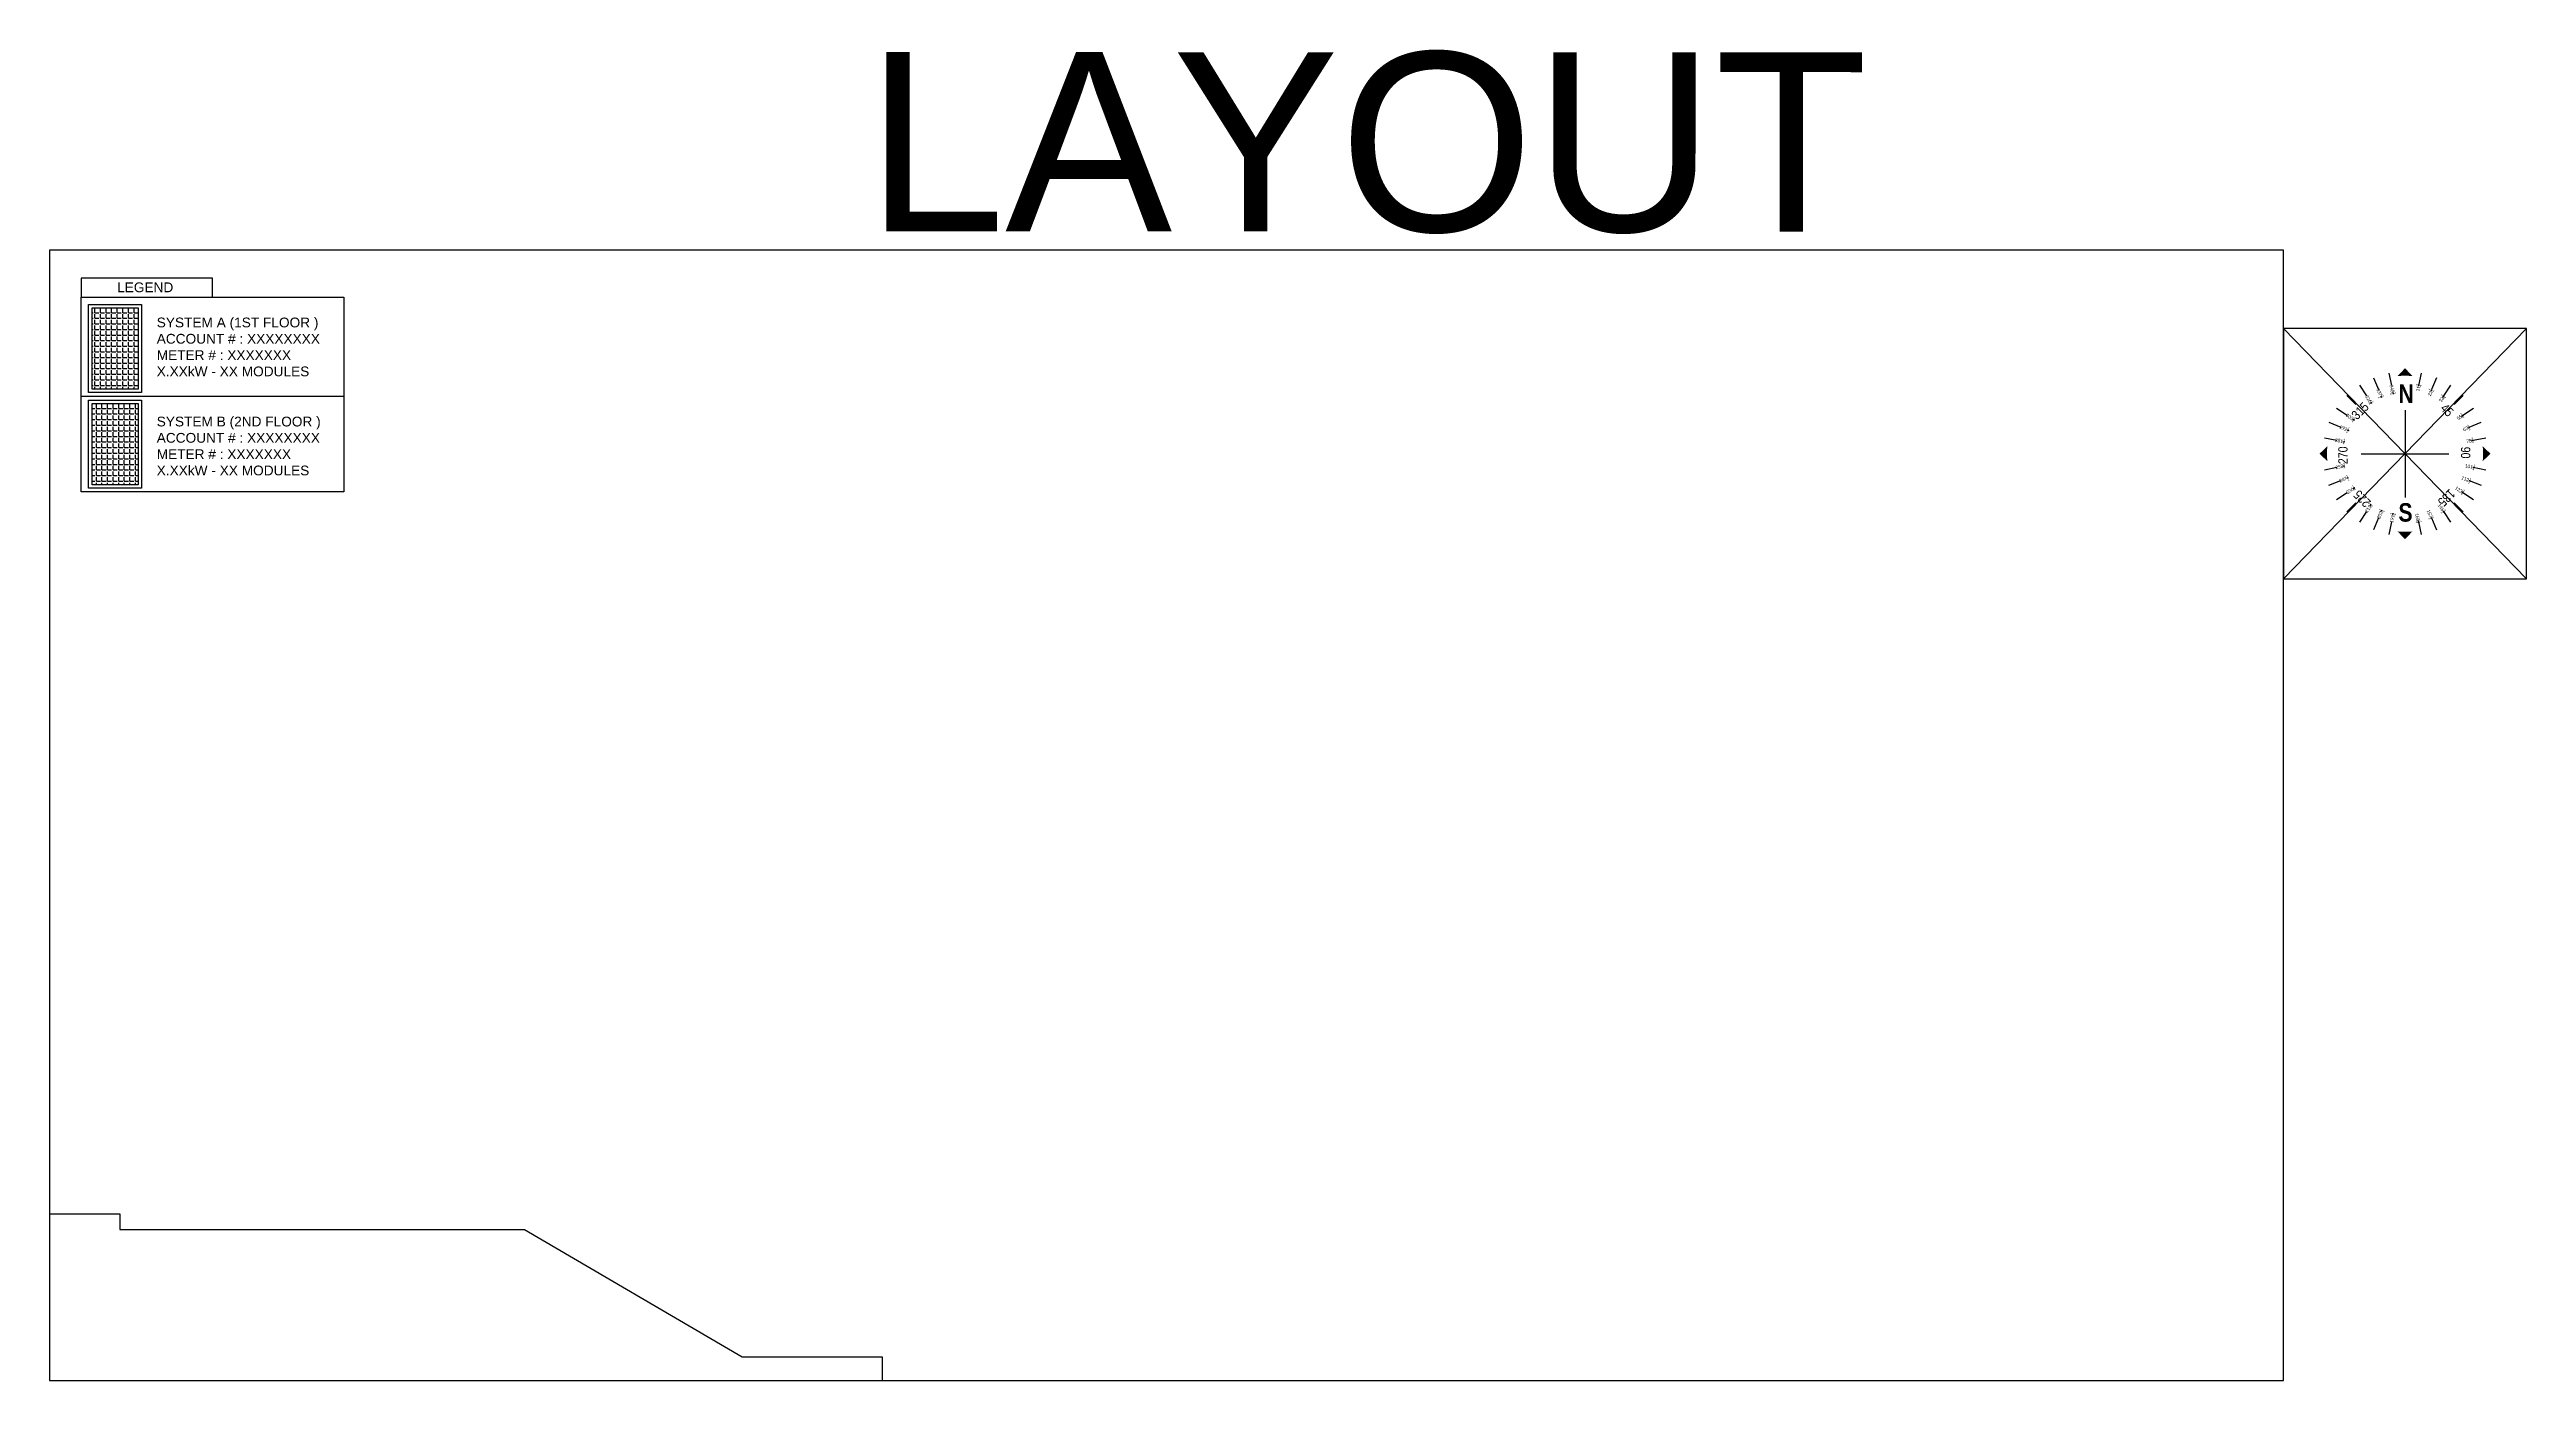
# Model space of a CAD drawing. Header units: feet. Extents: x -13431 to 10063, y 8893 to 29871.
# Drawn here: x 5102 to 6681, y 14567 to 15415 of the extents above; entities that cross this region are included whole.
import ezdxf

# ---------------------------------------------------------------- set-up
doc = ezdxf.new("R2010")
doc.units = ezdxf.units.FT
doc.header["$MEASUREMENT"] = 0
doc.layers.add('LOCKED (NO PRINT)', color=7, linetype='Continuous', plot=False)
for name, color, linetype in [('NORTH ARROW', 7, 'Continuous'), ('Z - HANWAH 250 HATCH', 9, 'Continuous'), ('Z - HANWAH 250 MODULE', 7, 'Continuous'), ('Z - ROOF', 3, 'Continuous'), ('Z - TITLEBLOCK TXT', 7, 'Continuous')]:
    doc.layers.add(name, color=color, linetype=linetype)
doc.styles.get("Standard").update_dxf_attribs({"font": 'calibri.ttf'})
doc.styles.add('TITLE BBLOCK TEXT', font='ARIALUNI.TTF')

# ---------------------------------------------------------------- blocks, each defined once
blk = doc.blocks.new('*U73')
at = {"layer": 'NORTH ARROW'}
h = blk.add_hatch(color=256, dxfattribs=at)
h.dxf.hatch_style = 1
h.paths.add_polyline_path([(0, 0.405), (-0.035, 0.368, -0.023421), (0, 0.369)])
h.paths.add_polyline_path([(0, 0.405), (0, 0.369, -0.023421), (0.035, 0.368)])
h = blk.add_hatch(color=256, dxfattribs=at)
h.dxf.hatch_style = 1
h.paths.add_polyline_path([(-0.405, 0), (-0.368, 0.035, 0.023421), (-0.369, 0)])
h.paths.add_polyline_path([(-0.405, 0), (-0.369, 0, 0.023421), (-0.368, -0.035)])
h = blk.add_hatch(color=256, dxfattribs=at)
h.dxf.hatch_style = 1
h.paths.add_polyline_path([(0.405, 0), (0.368, 0.035, -0.023421), (0.369, 0)])
h.paths.add_polyline_path([(0.405, 0), (0.369, 0, -0.023421), (0.368, -0.035)])
h = blk.add_hatch(color=256, dxfattribs=at)
h.dxf.hatch_style = 1
h.paths.add_polyline_path([(0, -0.405), (-0.035, -0.368, 0.023421), (0, -0.369)])
h.paths.add_polyline_path([(0, -0.405), (0, -0.369, 0.023421), (0.035, -0.368)])
at = {"layer": 'NORTH ARROW', "color": 8, "flags": 128}
for points in [[(-0.149, 0.36), (-0.126, 0.304)], [(-0.076, 0.382), (-0.064, 0.323)], [(0.076, 0.382), (0.064, 0.323)], [(0.149, 0.36), (0.126, 0.304)], [(-0.216, 0.324), (-0.183, 0.274)], [(0.216, 0.324), (0.183, 0.274)], [(-0.36, 0.149), (-0.304, 0.126)], [(-0.324, 0.216), (-0.274, 0.183)], [(0.274, 0.183), (0.324, 0.216)], [(0.304, 0.126), (0.36, 0.149)], [(-0.382, 0.076), (-0.323, 0.064)], [(0.323, 0.064), (0.382, 0.076)], [(-0.382, -0.076), (-0.323, -0.064)], [(0.323, -0.064), (0.382, -0.076)], [(-0.36, -0.149), (-0.304, -0.126)], [(-0.324, -0.216), (-0.274, -0.183)], [(0.274, -0.183), (0.324, -0.216)], [(0.304, -0.126), (0.36, -0.149)], [(-0.183, -0.274), (-0.216, -0.324)], [(-0.126, -0.304), (-0.149, -0.36)], [(-0.064, -0.323), (-0.076, -0.382)], [(0.064, -0.323), (0.076, -0.382)], [(0.126, -0.304), (0.149, -0.36)], [(0.183, -0.274), (0.216, -0.324)]]:
    blk.add_lwpolyline(points, dxfattribs=at)
at = {"layer": 'NORTH ARROW', "color": 1, "flags": 128}
for points in [[(-0.275, 0.275), (-0.233, 0.233)], [(0.233, 0.233), (0.275, 0.275)], [(0, 0.207), (0, -0.207)], [(-0.207, 0), (0.207, 0)], [(-0.275, -0.275), (-0.233, -0.233)], [(0.233, -0.233), (0.275, -0.275)]]:
    blk.add_lwpolyline(points, dxfattribs=at)
at = {"layer": 'Defpoints', "color": 1, "char_height": 0.01641}
for s, width, insert, attachment_point, rotation in [('\\A1;{\\W0.8;326\\H0.7x;\\S1/4;}', 0.05943, (-0.147, 0.245), 3, 303.75), ('\\A1;{\\W0.8;337\\H0.7x;\\S1/2;}', 0.05943, (-0.098, 0.271), 3, 292.5), ('\\A1;{\\W0.8;348\\H0.7x;\\S3/4;}', 0.02966, (-0.043, 0.284), 3, 281.25), ('\\A1;{\\W0.8;11\\H0.7x;\\S1/4;}', 0.02966, (0.046, 0.298), 1, 78.75), ('\\A1;{\\W0.8;22\\H0.7x;\\S1/2;}', 0.05943, (0.101, 0.279), 1, 67.5), ('\\A1;{\\W0.8;33\\H0.7x;\\S3/4;}', 0.05943, (0.154, 0.254), 1, 56.25), ('\\A1;{\\W0.8;292\\H0.7x;\\S1/2;}', 0.03438, (-0.261, 0.123), 3, 337.5), ('\\A1;{\\W0.8;303\\H0.7x;\\S3/4;}', 0.03438, (-0.232, 0.171), 3, 326.25), ('\\A1;{\\W0.8;56\\H0.7x;\\S1/4;}', 0.03438, (0.239, 0.176), 1, 33.75), ('\\A1;{\\W0.8;67\\H0.7x;\\S1/2;}', 0.03438, (0.27, 0.126), 1, 22.5), ('\\A1;{\\W0.8;281\\H0.7x;\\S1/4;}', 0.03438, (-0.283, 0.07), 3, 348.75), ('\\A1;{\\W0.8;78\\H0.7x;\\S3/4;}', 0.03438, (0.288, 0.071), 1, 11.25), ('\\A1;{\\W0.8;258\\H0.7x;\\S3/4;}', 0.03438, (-0.287, -0.043), 3, 11.25), ('\\A1;{\\W0.8;247\\H0.7x;\\S1/2;}', 0.03438, (-0.273, -0.099), 3, 22.5), ('\\A1;{\\W0.8;112\\H0.7x;\\S1/2;}', 0.03438, (0.273, -0.099), 1, 337.5), ('\\A1;{\\W0.8;101\\H0.7x;\\S1/4;}', 0.03438, (0.287, -0.043), 1, 348.75), ('\\A1;{\\W0.8;236\\H0.7x;\\S1/4;}', 0.03438, (-0.246, -0.148), 3, 33.75), ('\\A1;{\\W0.8;213\\H0.7x;\\S3/4;}', 0.03438, (-0.171, -0.231), 3, 56.25), ('\\A1;{\\W0.8;123\\H0.7x;\\S3/4;}', 0.03438, (0.246, -0.148), 1, 326.25), ('\\A1;{\\W0.8;202\\H0.7x;\\S1/2;}', 0.03438, (-0.122, -0.26), 3, 67.5), ('\\A1;{\\W0.8;191\\H0.7x;\\S1/4;}', 0.03438, (-0.069, -0.279), 3, 78.75), ('\\A1;{\\W0.8;168\\H0.7x;\\S3/4;}', 0.03438, (0.069, -0.279), 1, 281.25), ('\\A1;{\\W0.8;157\\H0.7x;\\S1/2;}', 0.03438, (0.122, -0.26), 1, 292.5), ('\\A1;{\\W0.8;146\\H0.7x;\\S1/2;}', 0.03438, (0.171, -0.231), 1, 303.75)]:
    blk.add_mtext_dynamic_manual_height_columns(s, width=width, gutter_width=1, heights=[0], dxfattribs=dict(at, insert=insert, attachment_point=attachment_point, rotation=rotation))
at = {"layer": 'NORTH ARROW', "char_height": 0.04376, "attachment_point": 1}
for s, insert, rotation in [('{\\fTechnicLite|b0|i0|c2|p2;315}', (-0.258, 0.189), 45), ('{\\fTechnicLite|b0|i0|c2|p2;45}', (0.195, 0.242), 315), ('{\\fTechnicLite|b0|i0|c2|p2;270}', (-0.316, -0.049), 90), ('{\\fTechnicLite|b0|i0|c2|p2;90}', (0.309, 0.033), 270), ('{\\fTechnicLite|b0|i0|c2|p2;225}', (-0.189, -0.258), 135), ('{\\fTechnicLite|b0|i0|c2|p2;135}', (0.242, -0.195), 225)]:
    blk.add_mtext_dynamic_manual_height_columns(s, width=0.05, gutter_width=1, heights=[0], dxfattribs=dict(at, insert=insert, rotation=rotation))
at = {"layer": 'NORTH ARROW', "char_height": 0.08753, "attachment_point": 1}
for s, insert in [('{\\fTechnicBold|b0|i0|c2|p2;N}', (-0.031, 0.328)), ('{\\fTechnicBold|b0|i0|c2|p2;S}', (-0.031, -0.234))]:
    blk.add_mtext_dynamic_manual_height_columns(s, width=0.05, gutter_width=1, heights=[0], dxfattribs=dict(at, insert=insert))
blk = doc.blocks.new('COLOR 1')
h = blk.add_hatch()
h.set_pattern_fill('ANGLE', color=9, scale=15)
h.set_pattern_definition([(0, (21.7324, 40.8267), (0, 4.125), [3, -1.125]), (90, (21.7324, 40.8267), (-4.125, 3e-16), [3, -1.125])])
h.paths.add_polyline_path([(2.5, 62.4), (2.5, 2.5), (36.5, 2.5), (36.5, 62.4)])
at = {"layer": 'Z - HANWAH 250 HATCH', "color": 112, "linetype": 'Continuous', "flags": 128}
for points in [[(39.1, 0), (0, 0), (0, 64.9), (39.1, 64.9)], [(36.5, 2.5), (2.5, 2.5), (2.5, 62.4), (36.5, 62.4)]]:
    blk.add_lwpolyline(points, close=True, dxfattribs=at)
blk = doc.blocks.new('A$C6EF85B4C')
h = blk.add_hatch()
h.set_pattern_fill('ANGLE', color=9, scale=15)
h.set_pattern_definition([(0, (0, 0), (0, 4.125), [3, -1.125]), (90, (0, 0), (-4.125, 3e-16), [3, -1.125])])
h.paths.add_polyline_path([(-19.2, 21.6), (-19.2, -38.3), (14.8, -38.3), (14.8, 21.6)])
at = {"layer": 'Z - HANWAH 250 HATCH', "color": 7, "linetype": 'Continuous', "flags": 128}
blk.add_lwpolyline([(17.3, -40.8), (-21.7, -40.8), (-21.7, 24.1), (17.3, 24.1)], close=True, dxfattribs=at)
at = {"layer": 'Z - HANWAH 250 HATCH', "color": 8, "linetype": 'Continuous', "flags": 128}
blk.add_lwpolyline([(14.8, -38.3), (-19.2, -38.3), (-19.2, 21.6), (14.8, 21.6)], close=True, dxfattribs=at)

msp = doc.modelspace()

# ---------------------------------------------------------------- linework, layer by layer
at = {"color": 3, "flags": 128}
for points in [[(5206.25, 15257.26), (5206.25, 15269.45), (5122.6, 15269.45), (5122.6, 15257.26)], [(5122.6, 15194.14), (5289.91, 15194.14)]]:
    msp.add_lwpolyline(points, dxfattribs=at)
at = {"color": 3}
msp.add_lwpolyline([(5122.6, 15257.26), (5289.91, 15257.26), (5289.91, 15133.34), (5122.6, 15133.34)], close=True, dxfattribs=at)
at = {"layer": 'LOCKED (NO PRINT)'}
for p, q in [((6680.73, 15077.79), (6525.96, 15237.34)), ((6525.96, 15077.79), (6680.73, 15237.34))]:
    msp.add_line(p, q, dxfattribs=at)
at = {"layer": 'LOCKED (NO PRINT)', "color": 7}
msp.add_lwpolyline([(6525.96, 15287.16), (5102.35, 15287.16), (5102.35, 14567.12), (6525.96, 14567.12)], close=True, dxfattribs=at)
at = {"layer": 'LOCKED (NO PRINT)'}
msp.add_lwpolyline([(6680.73, 15237.34), (6525.96, 15237.34), (6525.96, 15077.79), (6680.73, 15077.79)], close=True, dxfattribs=at)
at = {"layer": 'LOCKED (NO PRINT)', "color": 7}
msp.add_lwpolyline([(5102.37, 14673.35), (5147.04, 14673.35), (5147.04, 14663.35), (5405, 14663.35), (5543.66, 14582.15), (5632.87, 14582.15), (5632.87, 14567.12)], dxfattribs=at)

# ---------------------------------------------------------------- block references
at = {"color": 3, "xscale": 0.8644403999356627, "yscale": 0.8644403999356627, "zscale": 0.8644403999356627}
msp.add_blockref('COLOR 1', (5127.25, 15135.67), dxfattribs=at)
at = {"layer": 'Z - HANWAH 250 MODULE', "linetype": 'Continuous', "xscale": 0.8644403999356627, "yscale": 0.8644403999356627, "zscale": 0.8644403999356627}
msp.add_blockref('A$C6EF85B4C', (5146.03, 15231.75), dxfattribs=at)
at = {"layer": 'Z - ROOF', "xscale": 134.5681912831446, "yscale": 134.5681912831446, "zscale": 134.5681912831446}
msp.add_blockref('*U73', (6603.34, 15157.56), dxfattribs=at)

# ---------------------------------------------------------------- texts
at = {"layer": 'LOCKED (NO PRINT)', "color": 7, "style": 'TITLE BBLOCK TEXT'}
msp.add_text('LAYOUT', height=114.235, rotation=359.98856, dxfattribs=at).set_placement((5622.56, 15299.21))
at = {"layer": 'Z - TITLEBLOCK TXT', "color": 7, "char_height": 6.2325, "attachment_point": 1, "rotation": 359.98856, "style": 'TITLE BBLOCK TEXT'}
for s, insert, width in [('\\pi69.687;LEGEND', (5075.72, 15266.72), 174.0855), ('SYSTEM A (1ST FLOOR )\\PACCOUNT # : XXXXXXXX\\PMETER # : XXXXXXX\\PX.XXkW - XX MODULES', (5170.65, 15244.32), 109.1796), ('SYSTEM B (2ND FLOOR )\\PACCOUNT # : XXXXXXXX\\PMETER # : XXXXXXX\\PX.XXkW - XX MODULES', (5170.65, 15181.2), 109.1796)]:
    msp.add_mtext(s, dxfattribs=dict(at, insert=insert, width=width))

doc.saveas('drawing.dxf')
